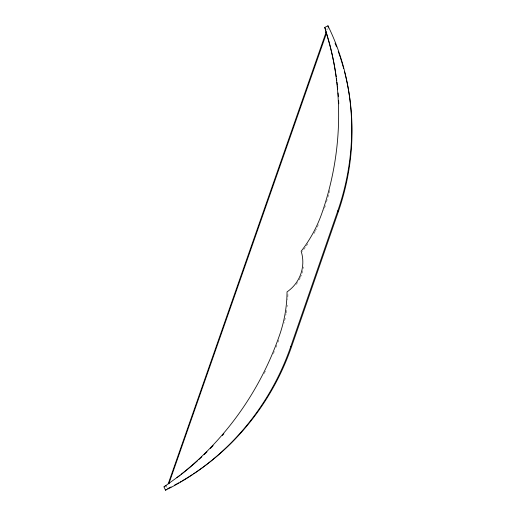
<?xml version="1.0" encoding="UTF-8"?>
<svg xmlns="http://www.w3.org/2000/svg" width="516" height="516" viewBox="0 0 516 516"><rect width="100%" height="100%" fill="white"/><g stroke="black" fill="none" stroke-linecap="round" stroke-linejoin="round"><path stroke-width="0.39" stroke-dasharray="2.58 1.94" d="M326.615 29.535L328.505 28.58M166.371 486.059L166.965 487.375M303.356 266.953A35.314 34.746 -60.8 0 1 303.144 268.462M302.699 270.7A35.314 34.746 -60.8 0 1 301.879 273.641M301.383 275.08A35.314 34.746 -60.8 0 1 300.518 277.202M300.202 277.892A35.314 34.746 -60.8 0 1 299.157 279.93M297.571 282.536A35.314 34.746 -60.8 0 1 296.236 284.4M287.941 294.391A128.723 123.943 -73.9 0 1 287.722 299.461M287.238 305.246A128.723 123.943 -73.9 0 1 287.077 306.685M286.606 310.29A128.723 123.943 -73.9 0 1 286.161 313.16M286.038 313.876A128.723 123.943 -73.9 0 1 285.787 315.308M285.225 318.166A128.723 123.943 -73.9 0 1 284.103 323.132M278.782 340.07A286.406 266.733 -69.7 0 1 277.976 342.237M276.879 345.114A286.406 266.733 -69.7 0 1 276.034 347.268M274.306 351.551A286.406 266.733 -69.7 0 1 273.416 353.686M265.379 371.178A286.406 266.733 -69.7 0 1 263.637 374.616M329.724 190.378A284.329 264.631 -59.1 0 1 327.415 198.834M327.189 199.602A284.329 264.631 -59.1 0 1 326.28 202.659M325.338 205.71A284.329 264.631 -59.1 0 1 323.861 210.27M318.32 224.776A127.82 122.873 -53.4 0 1 315.515 230.646M315.186 231.284A127.82 122.873 -53.4 0 1 313.831 233.838M307.865 243.752A127.82 122.873 -53.4 0 1 302.402 251.402"/><path stroke-width="0.77" d="M180.097 475.275A286.406 266.733 -69.7 0 1 178.846 476.229L163.985 486.878L165.494 490.2A243.92 229.82 -71.4 0 0 290.702 346.726L337.864 210.638A241.946 227.737 -57 0 0 327.963 25.8L324.79 27.406L329.666 44.666A284.329 264.631 -59.1 0 1 336.238 76.832M193.59 473.778A241.72 227.904 -71.4 0 0 291.611 346.558L338.322 211.747A239.785 225.853 -57 0 0 344.456 71.492M168.203 483.86L326.099 32.244L326.441 33.392L169.003 483.286M165.494 490.2L166.526 489.445M169.061 483.247L168.609 483.569M163.985 486.878L166.068 485.401M290.702 346.726L291.611 346.558M337.864 210.638L338.322 211.747M324.79 27.406L329.137 42.028A286.857 266.778 -59.1 0 1 321.971 212.973A129 123.943 -53.4 0 1 301.157 251.247A35.643 35.069 -60.8 0 1 287.038 291.875A129.916 125.033 -73.8 0 1 279.582 335.052A288.973 268.92 -69.7 0 1 176.878 477.623M326.106 32.256L326.441 33.392M327.963 25.8L328.234 27.193M223.886 433.762A286.406 266.733 -69.7 0 1 222.312 435.575M213.14 445.605A286.406 266.733 -69.7 0 1 210.36 448.469M206.98 451.855A286.406 266.733 -69.7 0 1 204.123 454.628M201.814 456.815A286.406 266.733 -69.7 0 1 198.899 459.517M197.718 460.582A286.406 266.733 -69.7 0 1 181.342 474.307M192.262 474.649A241.72 227.904 -71.4 0 1 182.148 480.88M181.464 481.273A241.72 227.904 -71.4 0 1 180.09 482.06M178.717 482.834A241.72 227.904 -71.4 0 1 174.569 485.105M171.08 486.93A241.72 227.904 -71.4 0 1 167.565 488.691M335.052 43.163A239.785 225.853 -57 0 1 336.535 46.892M338.225 51.413A239.785 225.853 -57 0 1 340.076 56.747M340.321 57.469A239.785 225.853 -57 0 1 343.656 68.512M336.451 78.355A284.329 264.631 -59.1 0 1 336.755 80.644M336.948 82.173A284.329 264.631 -59.1 0 1 337.309 85.237M337.477 86.772A284.329 264.631 -59.1 0 1 337.716 89.081M338.064 92.925A284.329 264.631 -59.1 0 1 338.367 96.789M338.612 100.659A284.329 264.631 -59.1 0 1 338.773 103.761"/></g></svg>
